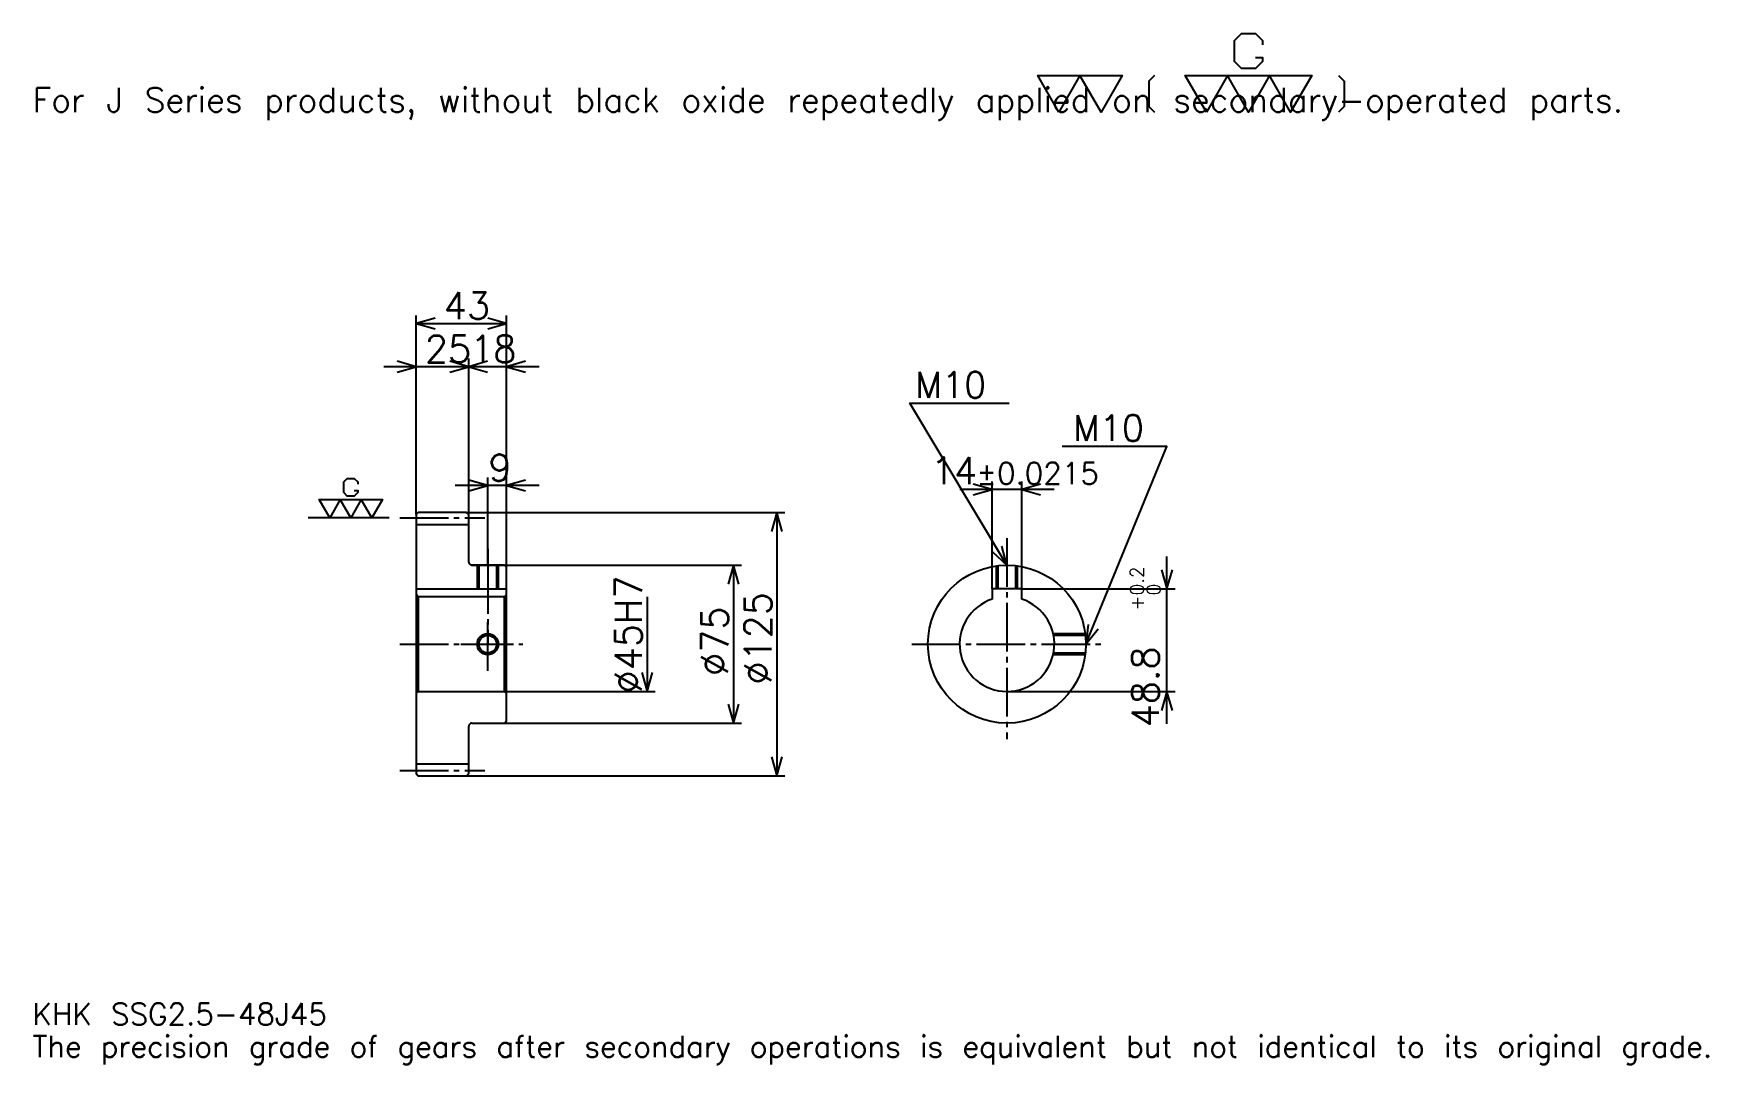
# Model space of a CAD drawing. Extents: x 26 to 822, y 9 to 499.
import ezdxf

# ---------------------------------------------------------------- set-up
doc = ezdxf.new("R2010")
doc.units = 0
doc.linetypes.add('DASHDOT', pattern=[30.782608, 23.086957, -2.565217, 2.565217, -2.565217])
doc.layers.get('0').update_dxf_attribs({"linetype": 'CONTINUOUS'})
doc.layers.add('DASHDOT', color=6, linetype='DASHDOT')
doc.styles.add('KANJI', font='TXT', dxfattribs={"bigfont": 'BIGFONT'})

msp = doc.modelspace()

# ---------------------------------------------------------------- linework, layer by layer
at = {"color": 5}
for p, q in [((207.782593, 271.565216), (207.782593, 365.195648)), ((207.782593, 361.347839), (250.782593, 361.347839)), ((250.782593, 271.565216), (250.782593, 365.195648)), ((232.782593, 271.565216), (232.782593, 344.673889)), ((248.173889, 340.82608), (192.391296, 340.82608)), ((266.173889, 340.82608), (217.391296, 340.82608)), ((241.782593, 271.565216), (241.782593, 288.239136)), ((266.173889, 284.391296), (226.391296, 284.391296)), ((510.760834, 282.478271), (465.978241, 282.478271)), ((481.369537, 235.365219), (481.369537, 286.32608)), ((495.369537, 235.365219), (495.369537, 286.32608)), ((207.782593, 270.565216), (207.782593, 271.565216)), ((231.782593, 271.565216), (250.782593, 271.565216)), ((232.782593, 270.565216), (232.782593, 271.565216)), ((241.782593, 246.565216), (241.782593, 271.565216)), ((241.782593, 246.565216), (241.782593, 271.565216)), ((250.782593, 271.565216), (382.891296, 271.565216)), ((250.782593, 245.565216), (250.782593, 271.565216)), ((379.043457, 271.565216), (379.043457, 146.565216)), ((564.347778, 171.17392), (564.347778, 250.756516)), ((234.282593, 246.565216), (250.782593, 246.565216)), ((250.782593, 246.565216), (362.369568, 246.565216)), ((358.521729, 246.565216), (358.521729, 171.565216)), ((317.478241, 231.565216), (317.478241, 186.565216)), ((495.369537, 235.365219), (568.195618, 235.365219)), ((250.782593, 186.565216), (321.32608, 186.565216)), ((488.369537, 186.565216), (568.195618, 186.565216)), ((234.282593, 171.565216), (250.782593, 171.565216)), ((250.782593, 171.565216), (362.369568, 171.565216)), ((231.782593, 146.565216), (250.782593, 146.565216)), ((250.782593, 146.565216), (382.891296, 146.565216))]:
    msp.add_line(p, q, dxfattribs=at)
at = {"color": 7}
msp.add_line((194.956512, 269.065216), (156.478241, 269.065216), dxfattribs=at)
at = {"color": 4}
for p, q in [((207.782593, 265.940216), (232.782593, 265.940216)), ((207.782593, 235.365219), (250.782593, 235.365219)), ((208.782593, 231.565216), (208.782593, 186.565216)), ((249.782593, 231.565216), (250.782593, 232.565216)), ((249.782593, 186.565216), (250.782593, 185.565216)), ((207.782593, 152.190216), (232.782593, 152.190216))]:
    msp.add_line(p, q, dxfattribs=at)
at = {"color": 7}
for points in [[(606.417358, 487.750427), (609.752136, 487.750427), (609.752136, 485.749573), (606.417358, 482.414795), (599.747803, 482.414795), (596.413025, 485.749573), (596.413025, 495.753906), (599.747803, 499.088715), (606.417358, 499.088715), (609.752136, 495.753906), (609.752136, 493.753052)], [(513.043457, 461.739136), (503.039124, 479.080017), (543.056519, 479.080017), (533.052124, 461.739136), (523.047791, 479.080017), (513.043457, 461.739136)], [(558.396484, 479.080017), (555.728699, 476.41217), (555.728699, 464.406952), (558.396484, 461.739136)], [(583.073914, 461.739136), (573.069519, 479.080017), (633.095642, 479.080017), (623.091309, 461.739136), (613.086914, 479.080017), (603.082581, 461.739136), (593.078247, 479.080017), (583.073914, 461.739136)], [(645.767822, 479.080017), (648.435669, 476.41217), (648.435669, 464.406952), (645.767822, 461.739136)], [(178.410858, 282.070862), (180.078247, 282.070862), (180.078247, 281.070435), (178.410858, 279.403046), (175.076065, 279.403046), (173.408676, 281.070435), (173.408676, 286.072601), (175.076065, 287.73999), (178.410858, 287.73999), (180.078247, 286.072601), (180.078247, 285.072174)], [(166.739105, 269.065216), (161.736938, 277.735657), (191.749985, 277.735657), (186.747803, 269.065216), (181.745636, 277.735657), (176.743469, 269.065216), (171.741287, 277.735657), (166.739105, 269.065216)]]:
    msp.add_lwpolyline(points, dxfattribs=at)
at = {"color": 5}
for points in [[(216.760849, 363.913025), (207.782593, 361.347839), (216.760849, 358.782593)], [(241.804337, 358.782593), (250.782593, 361.347839), (241.804337, 363.913025)], [(198.804337, 338.260864), (207.782593, 340.82608), (198.804337, 343.391296)], [(223.804337, 338.260864), (232.782593, 340.82608), (223.804337, 343.391296)], [(241.760849, 343.391296), (232.782593, 340.82608), (241.760849, 338.260864)], [(259.760864, 343.391296), (250.782593, 340.82608), (259.760864, 338.260864)], [(488.369537, 246.565216), (442.195618, 323.521729), (489.39563, 323.521729)], [(525.869507, 209.065216), (564.347778, 303), (514.582642, 303)], [(232.804337, 281.82608), (241.782593, 284.391296), (232.804337, 286.956512)], [(259.760864, 286.956512), (250.782593, 284.391296), (259.760864, 281.82608)], [(472.391266, 279.913025), (481.369537, 282.478271), (472.391266, 285.043457)], [(504.347809, 285.043457), (495.369537, 282.478271), (504.347809, 279.913025)], [(381.608673, 262.586945), (379.043457, 271.565216), (376.478241, 262.586945)], [(481.550598, 252.944214), (488.369537, 246.565216), (485.949921, 255.583801)], [(361.086945, 237.58696), (358.521729, 246.565216), (355.956512, 237.58696)], [(561.782593, 244.343475), (564.347778, 235.365219), (566.912964, 244.343475)], [(526.899048, 218.345825), (525.869507, 209.065216), (531.646606, 216.401093)], [(314.913025, 195.543472), (317.478241, 186.565216), (320.043457, 195.543472)], [(566.912964, 177.58696), (564.347778, 186.565216), (561.782593, 177.58696)], [(355.956512, 180.543472), (358.521729, 171.565216), (361.086945, 180.543472)], [(376.478241, 155.543472), (379.043457, 146.565216), (381.608673, 155.543472)]]:
    msp.add_lwpolyline(points, dxfattribs=at)
at = {"color": 4}
for points in [[(232.782593, 248.065216), (232.782593, 270.565216), (231.782593, 271.565216), (208.782593, 271.565216), (207.782593, 270.565216), (207.782593, 185.565216)], [(234.282593, 171.565216), (249.782593, 171.565216), (250.782593, 172.565216), (250.782593, 245.565216), (249.782593, 246.565216), (234.282593, 246.565216)], [(236.782593, 246.565216), (236.782593, 235.365219)], [(237.59259, 246.565216), (237.59259, 235.365219)], [(245.972595, 246.565216), (245.972595, 235.365219)], [(246.782593, 246.565216), (246.782593, 235.365219)], [(483.369537, 235.365219), (483.369537, 246.230392)], [(484.179535, 235.365219), (484.179535, 246.330399)], [(492.55954, 235.365219), (492.55954, 246.330399)], [(493.369537, 235.365219), (493.369537, 246.230392)], [(207.782593, 185.565216), (208.782593, 186.565216), (249.782593, 186.565216), (249.782593, 231.565216), (208.782593, 231.565216), (207.782593, 232.565216)], [(495.369537, 230.448624), (495.369537, 235.365219), (481.369537, 235.365219), (481.369537, 230.448624)], [(510.306946, 214.065216), (525.534668, 214.065216)], [(510.475952, 213.255219), (525.634705, 213.255219)], [(510.306946, 204.065216), (525.534668, 204.065216)], [(510.475952, 204.875214), (525.634705, 204.875214)], [(207.782593, 185.565216), (207.782593, 147.565216), (208.782593, 146.565216), (231.782593, 146.565216), (232.782593, 147.565216), (232.782593, 170.065216)]]:
    msp.add_lwpolyline(points, dxfattribs=at)
for centre, radius in [((488.369537, 209.065216), 37.5), ((241.782593, 209.065216), 4.19)]:
    msp.add_circle(centre, radius, dxfattribs=at)
at = {"color": 7}
msp.add_circle((241.782593, 209.065216), 5, dxfattribs=at)
at = {"color": 4}
for centre, radius, start, end in [((234.282593, 248.065216), 1.5, 180, 270), ((488.369537, 209.065216), 22.5, 108.12620381, 71.87379619), ((234.282593, 170.065216), 1.5, 90, 180)]:
    msp.add_arc(centre, radius, start, end, dxfattribs=at)
at = {"layer": 'DASHDOT', "color": 7}
for p, q in [((200.086945, 269.065216), (240.478241, 269.065216)), ((488.369537, 259.391296), (488.369537, 163.869568)), ((241.782593, 246.565216), (241.782593, 209.065216)), ((200.086945, 209.065216), (258.478241, 209.065216)), ((443.173889, 209.065216), (533.565186, 209.065216)), ((200.086945, 149.065216), (240.478241, 149.065216))]:
    msp.add_line(p, q, dxfattribs=at)
for points in [[(241.782593, 254.260864), (241.782593, 227.669556)], [(241.782593, 196.369568), (241.782593, 221.760864)], [(229.086945, 209.065216), (254.478241, 209.065216)]]:
    msp.add_lwpolyline(points, dxfattribs=at)

# ---------------------------------------------------------------- texts
at = {"color": 7, "style": 'KANJI'}
for s, height, p in [('For J Series products, without black oxide repeatedly applied on secondary-operated parts.', 11.543478, (25.652174, 461.739136)), ('43', 12.826087, (220.945633, 363.399994)), ('25', 12.826087, (211.945633, 342.878235)), ('18', 12.826087, (233.445633, 342.878235)), ('M10', 12.313044, (444.760864, 326.086945)), ('M10', 12.313044, (519.713013, 305.565216)), ('9', 12.826087, (242.114105, 286.443481)), ('14', 12.826087, (452.274384, 285.043457)), ('%%p0.0215', 10.26087, (473.948914, 285.043457)), ('KHK SSG2.5-48J45', 10.26087, (25.652174, 28.217392)), ('The precision grade of gears after secondary operations is equivalent but not identical to its original grade.', 10.26087, (25.652174, 12.826087))]:
    msp.add_text(s, height=height, dxfattribs=at).set_placement(p)
for s, height, p in [('%%c45H7', 12.826087, (314.913025, 185.657608)), ('0.2', 6.413043, (553.317383, 232.212433)), ('%%c125', 12.826087, (376.478241, 189.82608)), ('+', 6.413043, (553.317383, 225.029831)), ('0', 6.413043, (561.269531, 232.212433)), ('%%c75', 12.826087, (355.956512, 193.994568)), ('48.8', 12.826087, (560.499939, 169.513443))]:
    msp.add_text(s, height=height, rotation=90, dxfattribs=at).set_placement(p)

doc.saveas('drawing.dxf')
